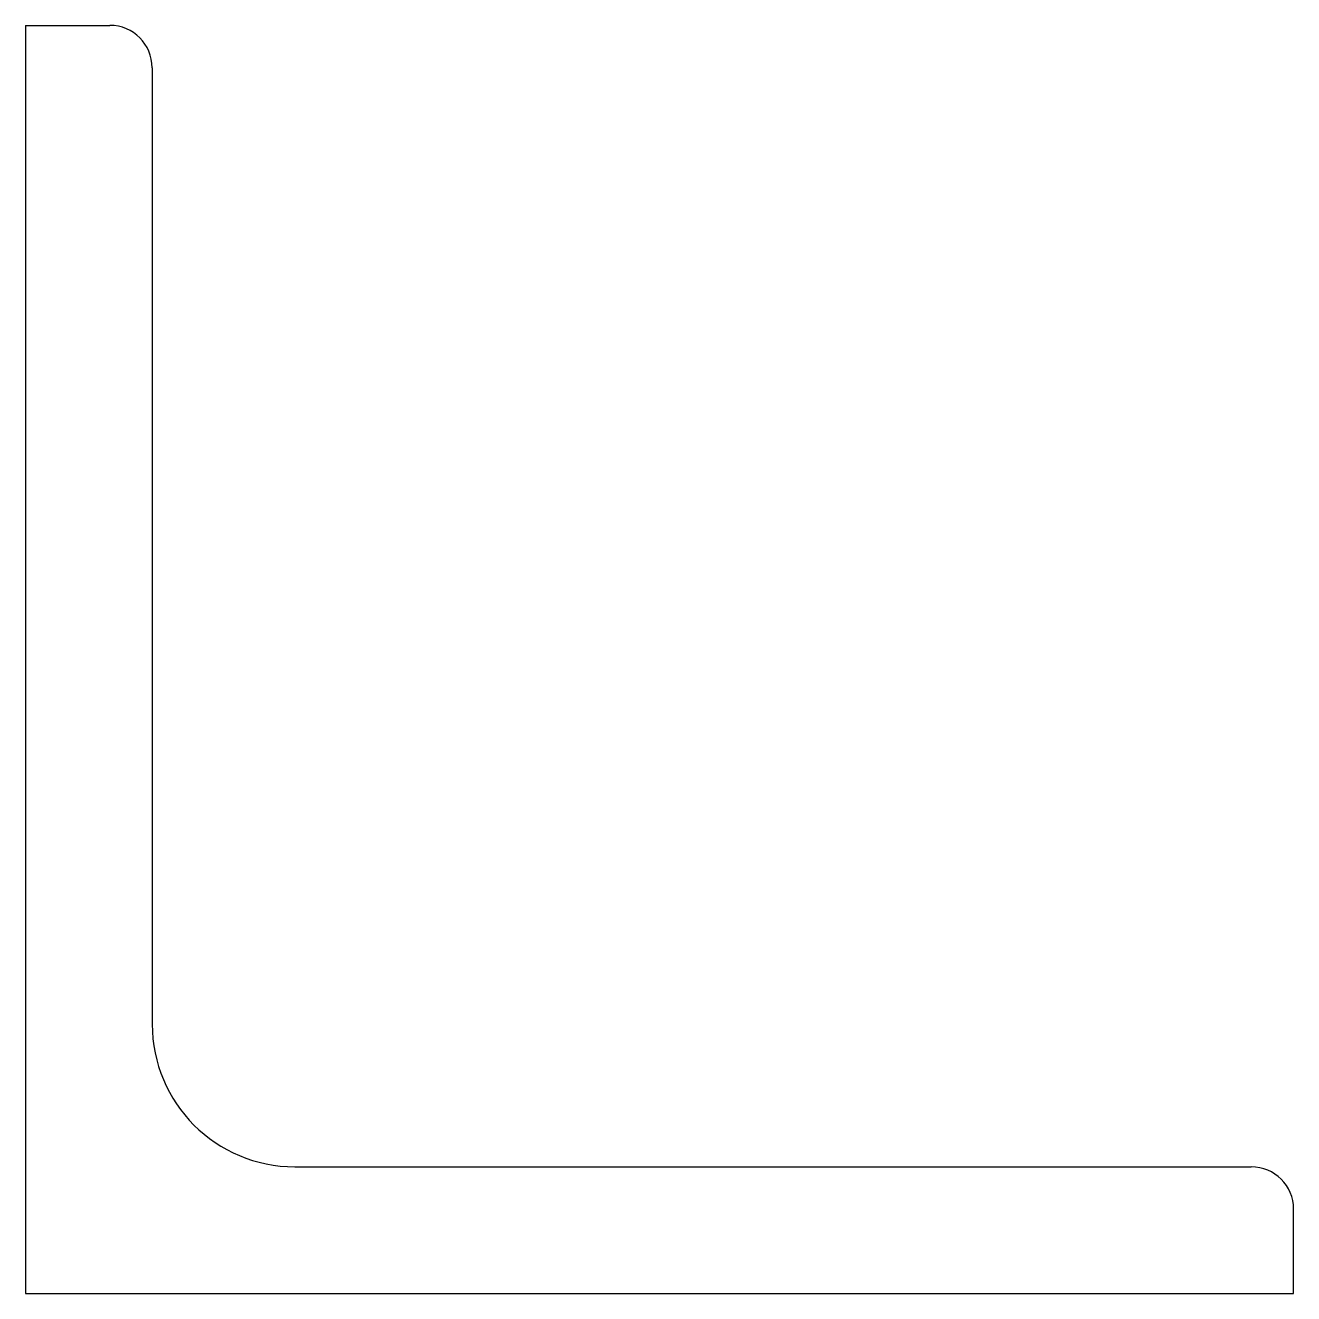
# Model space of a CAD drawing. Header units: metres. Extents: x 0 to 80, y 0 to 80.
import ezdxf

# ---------------------------------------------------------------- set-up
doc = ezdxf.new("R2010")
doc.units = ezdxf.units.M

msp = doc.modelspace()

# ---------------------------------------------------------------- linework, layer by layer
for p, q in [((0, 80), (0, 0)), ((0, 80), (5.33, 80)), ((8, 77.33), (8, 17)), ((17, 8), (77.33, 8)), ((80, 0), (80, 5.33)), ((0, 0), (80, 0))]:
    msp.add_line(p, q)
for centre, radius, start, end in [((5.33, 77.33), 2.67, 0, 90), ((17, 17), 9, 180, 270), ((77.33, 5.33), 2.67, 0, 90)]:
    msp.add_arc(centre, radius, start, end)

doc.saveas('drawing.dxf')
